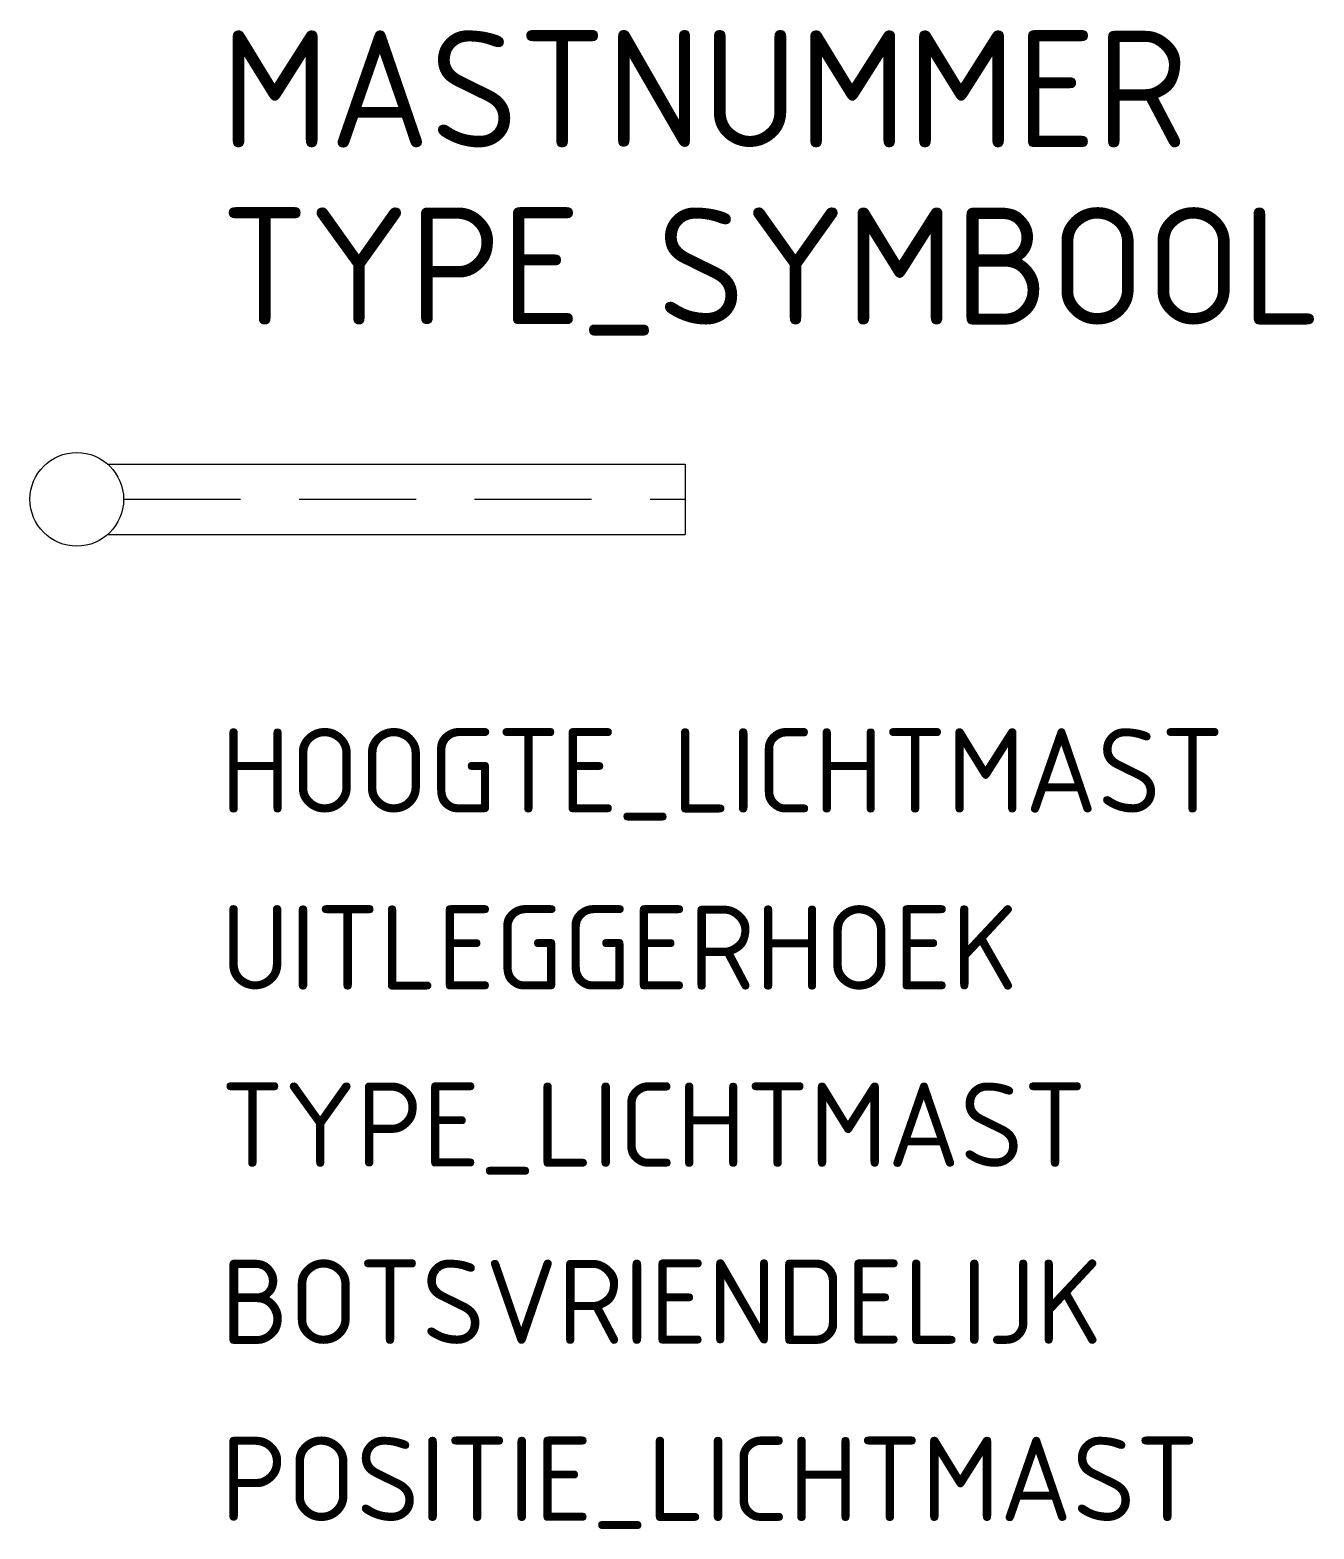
# Model space of a CAD drawing. Header units: metres. Extents: x -1 to 26.4, y -22 to 10.
import ezdxf

# ---------------------------------------------------------------- set-up
doc = ezdxf.new("R2010")
doc.units = ezdxf.units.M
doc.header["$LTSCALE"] = 10
doc.header["$MEASUREMENT"] = 0
doc.linetypes.add('STREEP', pattern=[0.375, 0.25, -0.125])
doc.layers.get('0').update_dxf_attribs({"linetype": 'CONTINUOUS'})
doc.layers.add('N-WE-VW-TDI-T18', color=1, linetype='CONTINUOUS', lineweight=18)
doc.layers.add('N-WE-VW-TDI-T25', color=7, linetype='CONTINUOUS', lineweight=25)
doc.styles.add('NLCS-ISO', font='NLCS-ISO.ttf')

msp = doc.modelspace()

# ---------------------------------------------------------------- linework, layer by layer
for p, q in [((0.661, 0.75), (13, 0.75)), ((0.661, -0.75), (13, -0.75))]:
    msp.add_line(p, q)
at = {"linetype": 'ByBlock'}
msp.add_line((13, 0.75), (13, -0.75), dxfattribs=at)
at = {"linetype": 'STREEP'}
msp.add_line((1, 0), (13, 0), dxfattribs=at)
msp.add_circle((0, 0), 1)

# ---------------------------------------------------------------- texts
at = {"layer": 'N-WE-VW-TDI-T18', "linetype": 'ByBlock', "style": 'NLCS-ISO', "flags": 1}
for tag, p, s in [('HOOGTE_LICHTMAST', (3.075, -6.692), '18m'), ('UITLEGGERHOEK', (3.075, -10.476), '5°'), ('TYPE_LICHTMAST', (3.075, -14.261), 'Enkele PAALTOPMAST'), ('BOTSVRIENDELIJK', (3.075, -18.045), 'Ja'), ('POSITIE_LICHTMAST', (3.075, -21.83), 'Rechts')]:
    msp.add_attdef(tag, p, s, height=1.8, dxfattribs=at)
at = {"layer": 'N-WE-VW-TDI-T25', "linetype": 'ByBlock', "style": 'NLCS-ISO'}
for tag, p, s in [('MASTNUMMER', (3.075, 7.52), ''), ('TYPE_SYMBOOL', (3.075, 3.735), 'UITHOUDER')]:
    msp.add_attdef(tag, p, s, height=2.5, dxfattribs=at)

doc.saveas('drawing.dxf')
